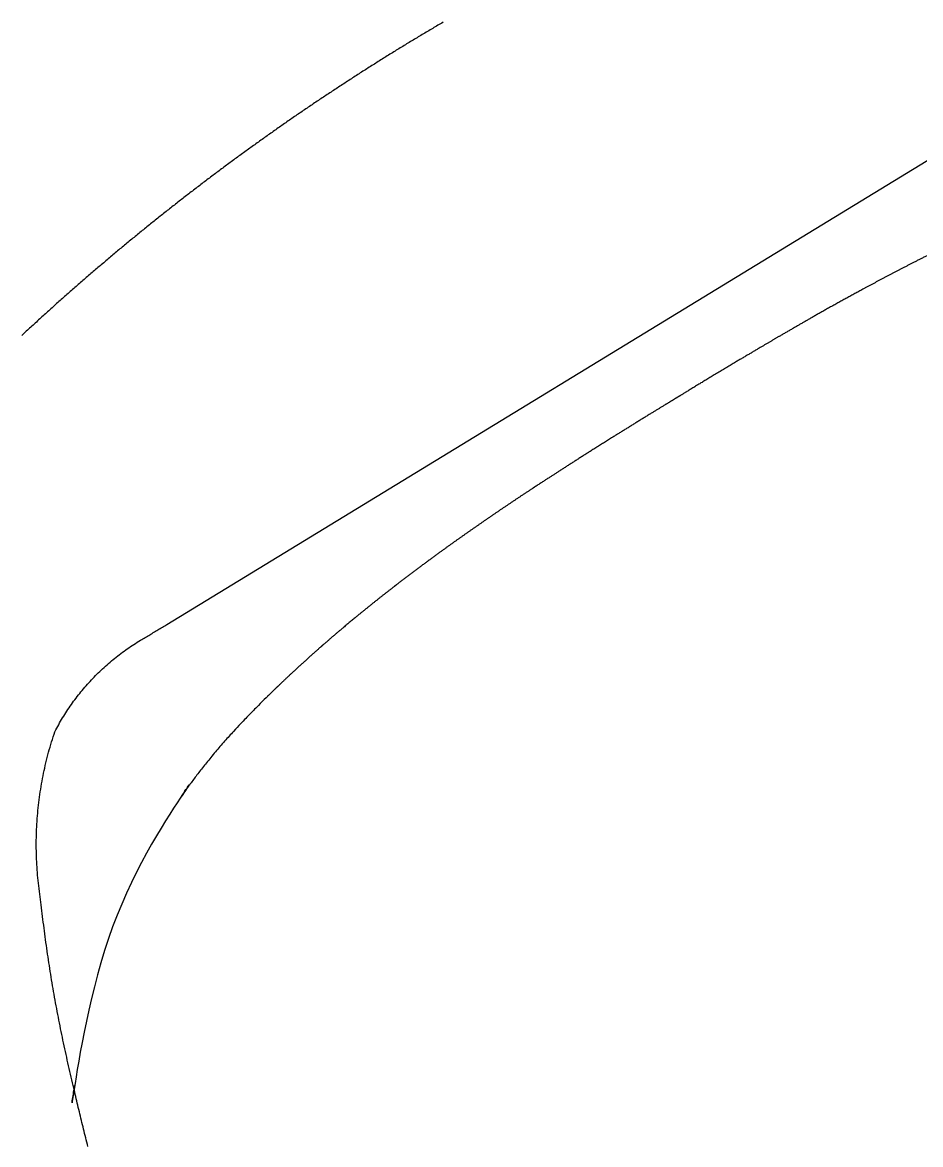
# Model space of a CAD drawing. Header units: inches. Extents: x 1174834 to 1369688, y -175882 to -108740.
# Drawn here: x 1350845.9 to 1351115.2, y -169100.2 to -168763.7 of the extents above; entities that cross this region are included whole.
import ezdxf

# ---------------------------------------------------------------- set-up
doc = ezdxf.new("R2010")
doc.units = ezdxf.units.IN
doc.header["$LTSCALE"] = 500
doc.header["$MEASUREMENT"] = 0
doc.linetypes.add('DASH', pattern=[0.35, 0.25, -0.1])
doc.layers.add('FF-FURN', color=51, linetype='Continuous')

# ---------------------------------------------------------------- blocks, each defined once
blk = doc.blocks.new('A$C48916692')
at = {"color": 3, "linetype": 'DASH', "ltscale": 150}
for points in [[(10244.13, 7283.62), (10244.78, 7283.79), (10245.43, 7283.96), (10246.08, 7284.12), (10246.73, 7284.28), (10247.38, 7284.45), (10248.03, 7284.61), (10248.68, 7284.77), (10249.34, 7284.93), (10249.99, 7285.09), (10250.64, 7285.25), (10251.29, 7285.41), (10251.94, 7285.57), (10252.59, 7285.73), (10253.25, 7285.89), (10253.9, 7286.04), (10254.55, 7286.2), (10255.2, 7286.35), (10255.85, 7286.51), (10256.51, 7286.66), (10257.16, 7286.82), (10257.81, 7286.97), (10258.47, 7287.12), (10259.12, 7287.27), (10259.77, 7287.42), (10260.43, 7287.57), (10261.08, 7287.72), (10261.74, 7287.87), (10262.39, 7288.02), (10263.24, 7288.22), (10264.09, 7288.43), (10264.94, 7288.63), (10265.79, 7288.83), (10266.64, 7289.03), (10267.49, 7289.23), (10268.34, 7289.42), (10269.2, 7289.62), (10270.05, 7289.81), (10270.9, 7290), (10271.76, 7290.19), (10272.61, 7290.38), (10273.46, 7290.56), (10274.32, 7290.75), (10275.17, 7290.93), (10276.03, 7291.11), (10276.88, 7291.29), (10277.74, 7291.47), (10278.6, 7291.64), (10279.45, 7291.82), (10280.31, 7291.99), (10281.17, 7292.16), (10282.02, 7292.33), (10282.88, 7292.49), (10283.74, 7292.66), (10284.6, 7292.82), (10285.46, 7292.98), (10286.32, 7293.14), (10287.18, 7293.3), (10288.04, 7293.45), (10288.9, 7293.61), (10289.76, 7293.76), (10290.62, 7293.91), (10291.48, 7294.06), (10292.34, 7294.21), (10293.2, 7294.35), (10294.07, 7294.5), (10294.93, 7294.64), (10295.79, 7294.78), (10296.65, 7294.92), (10297.52, 7295.05), (10298.38, 7295.19), (10299.25, 7295.32), (10300.11, 7295.45), (10300.97, 7295.58), (10301.84, 7295.71), (10302.7, 7295.83), (10303.57, 7295.96), (10304.43, 7296.08), (10305.3, 7296.2), (10306.17, 7296.32), (10307.03, 7296.44), (10307.9, 7296.55), (10308.77, 7296.67), (10309.63, 7296.78), (10310.5, 7296.89), (10311.37, 7297), (10312.23, 7297.1), (10313.1, 7297.21), (10313.97, 7297.31), (10314.84, 7297.41), (10315.71, 7297.51), (10316.57, 7297.61), (10317.44, 7297.71), (10318.24, 7297.83), (10319.04, 7297.96), (10319.84, 7298.07), (10320.64, 7298.18), (10321.44, 7298.29), (10322.25, 7298.38), (10323.05, 7298.48), (10323.86, 7298.56), (10324.66, 7298.64), (10325.47, 7298.71), (10326.27, 7298.78), (10327.08, 7298.84), (10327.88, 7298.89), (10328.69, 7298.94), (10329.5, 7298.99), (10330.31, 7299.02), (10331.12, 7299.05), (10331.92, 7299.07), (10332.73, 7299.09), (10333.54, 7299.1), (10334.35, 7299.11), (10335.16, 7299.11), (10335.97, 7299.1), (10336.78, 7299.09), (10337.58, 7299.07), (10338.39, 7299.04), (10339.2, 7299.01), (10340.01, 7298.97), (10340.82, 7298.93), (10341.62, 7298.88), (10342.43, 7298.82), (10343.24, 7298.76), (10344.04, 7298.69), (10344.85, 7298.61), (10345.65, 7298.53), (10346.45, 7298.44), (10347.26, 7298.35), (10348.06, 7298.25), (10348.86, 7298.14), (10349.66, 7298.03), (10350.46, 7297.91), (10351.26, 7297.79), (10352.06, 7297.66), (10352.86, 7297.52), (10353.65, 7297.38), (10354.45, 7297.23), (10355.24, 7297.08), (10356.03, 7296.92), (10356.83, 7296.75), (10357.62, 7296.58), (10358.4, 7296.4), (10359.19, 7296.21), (10359.98, 7296.02), (10360.76, 7295.82), (10361.54, 7295.62), (10362.33, 7295.41), (10363.1, 7295.2), (10363.88, 7294.98), (10364.66, 7294.75), (10365.43, 7294.52), (10366.21, 7294.28), (10366.98, 7294.03), (10367.75, 7293.78), (10368.51, 7293.53), (10369.04, 7293.25), (10369.57, 7292.97), (10370.09, 7292.69), (10370.61, 7292.4), (10371.13, 7292.11), (10371.64, 7291.81), (10372.16, 7291.51), (10372.67, 7291.21), (10373.18, 7290.9), (10373.68, 7290.58), (10374.18, 7290.26), (10374.68, 7289.94), (10375.18, 7289.61), (10375.67, 7289.28), (10376.16, 7288.94), (10376.65, 7288.6), (10377.14, 7288.26), (10377.62, 7287.91), (10378.1, 7287.56), (10378.57, 7287.2), (10379.04, 7286.84), (10379.51, 7286.47), (10379.98, 7286.1), (10380.44, 7285.73), (10380.9, 7285.35), (10381.36, 7284.97), (10381.81, 7284.58), (10382.26, 7284.19), (10382.71, 7283.8), (10383.15, 7283.4), (10383.59, 7283), (10384.03, 7282.6), (10384.46, 7282.19), (10384.89, 7281.77), (10385.31, 7281.36), (10385.73, 7280.94), (10386.15, 7280.51), (10386.56, 7280.09), (10386.97, 7279.66), (10387.38, 7279.22), (10387.78, 7278.78), (10388.18, 7278.34), (10388.58, 7277.9), (10388.97, 7277.45), (10389.36, 7277), (10389.74, 7276.54), (10390.12, 7276.08), (10390.49, 7275.62), (10390.87, 7275.16), (10391.23, 7274.69), (10391.6, 7274.22), (10391.95, 7273.74), (10392.31, 7273.27), (10392.66, 7272.79), (10393.01, 7272.3), (10393.35, 7271.82), (10393.69, 7271.33), (10394.02, 7270.83), (10394.35, 7270.34), (10394.67, 7269.84), (10395, 7269.34), (10395.31, 7268.83), (10395.62, 7268.33), (10395.93, 7267.82), (10396.14, 7267.48), (10396.35, 7267.13), (10396.55, 7266.79), (10396.76, 7266.45), (10396.97, 7266.11), (10397.17, 7265.77), (10397.38, 7265.42), (10397.58, 7265.08), (10397.79, 7264.74), (10397.99, 7264.39), (10398.2, 7264.05), (10398.4, 7263.71), (10398.61, 7263.36), (10398.81, 7263.02), (10399.01, 7262.67), (10399.22, 7262.33), (10399.42, 7261.99), (10399.62, 7261.64), (10399.83, 7261.3), (10400.03, 7260.95), (10400.23, 7260.61), (10400.43, 7260.26), (10400.6, 7259.98), (10576.02, 6972.7)], [(10581.23, 7177.15), (10581, 7177.54), (10580.77, 7177.93), (10580.54, 7178.32), (10580.31, 7178.72), (10580.08, 7179.11), (10579.85, 7179.5), (10579.62, 7179.89), (10579.39, 7180.28), (10579.16, 7180.67), (10578.93, 7181.06), (10578.69, 7181.45), (10578.46, 7181.85), (10578.23, 7182.24), (10578, 7182.63), (10577.76, 7183.02), (10577.53, 7183.41), (10577.3, 7183.8), (10577.06, 7184.19), (10576.83, 7184.58), (10576.59, 7184.97), (10576.36, 7185.36), (10576.12, 7185.75), (10575.89, 7186.13), (10575.65, 7186.52), (10575.42, 7186.91), (10575.18, 7187.3), (10574.94, 7187.69), (10574.71, 7188.08), (10574.47, 7188.47), (10574.23, 7188.86), (10574, 7189.24), (10573.76, 7189.63), (10573.52, 7190.02), (10573.28, 7190.41), (10573.05, 7190.79), (10572.81, 7191.18), (10572.57, 7191.57), (10572.33, 7191.96), (10572.09, 7192.34), (10571.85, 7192.73), (10571.61, 7193.12), (10571.37, 7193.5), (10571.13, 7193.89), (10570.89, 7194.28), (10570.65, 7194.66), (10570.41, 7195.05), (10570.17, 7195.43), (10569.93, 7195.82), (10569.68, 7196.21), (10569.44, 7196.59), (10569.2, 7196.98), (10568.96, 7197.36), (10568.71, 7197.75), (10568.47, 7198.13), (10568.23, 7198.52), (10567.98, 7198.9), (10567.74, 7199.29), (10567.5, 7199.67), (10567.25, 7200.05), (10567.01, 7200.44), (10566.76, 7200.82), (10566.52, 7201.21), (10566.27, 7201.59), (10566.03, 7201.97), (10565.78, 7202.36), (10565.54, 7202.74), (10565.29, 7203.12), (10565.04, 7203.51), (10564.8, 7203.89), (10564.55, 7204.27), (10564.3, 7204.65), (10564.05, 7205.04), (10563.81, 7205.42), (10563.56, 7205.8), (10563.31, 7206.18), (10563.06, 7206.56), (10562.81, 7206.94), (10562.56, 7207.33), (10562.31, 7207.71), (10562.06, 7208.09), (10561.81, 7208.47), (10561.56, 7208.85), (10561.31, 7209.23), (10561.06, 7209.61), (10560.81, 7209.99), (10560.56, 7210.37), (10560.31, 7210.75), (10560.06, 7211.13), (10559.81, 7211.51), (10559.56, 7211.89), (10559.3, 7212.27), (10559.05, 7212.65), (10558.8, 7213.03), (10558.54, 7213.41), (10558.29, 7213.79), (10558.04, 7214.17), (10557.78, 7214.54), (10557.53, 7214.92), (10557.28, 7215.3), (10557.02, 7215.68), (10556.77, 7216.06), (10556.51, 7216.43), (10556.26, 7216.81), (10556, 7217.19), (10555.75, 7217.57), (10555.49, 7217.94), (10555.23, 7218.32), (10554.98, 7218.7), (10554.72, 7219.07), (10554.46, 7219.45), (10554.21, 7219.83), (10553.95, 7220.2), (10553.69, 7220.58), (10553.43, 7220.96), (10553.17, 7221.33), (10552.92, 7221.71), (10552.66, 7222.08), (10552.4, 7222.46), (10552.14, 7222.83), (10551.88, 7223.21), (10551.62, 7223.58), (10551.36, 7223.96), (10551.1, 7224.33), (10550.84, 7224.71), (10550.58, 7225.08), (10550.32, 7225.45), (10550.06, 7225.83), (10549.8, 7226.2), (10549.53, 7226.58), (10549.27, 7226.95), (10549.01, 7227.32), (10548.75, 7227.69), (10548.49, 7228.07), (10548.22, 7228.44), (10547.96, 7228.81), (10547.7, 7229.19), (10547.43, 7229.56), (10547.17, 7229.93), (10546.91, 7230.3), (10546.64, 7230.67), (10546.38, 7231.04), (10546.11, 7231.42), (10545.85, 7231.79), (10545.58, 7232.16), (10545.32, 7232.53), (10545.05, 7232.9), (10544.79, 7233.27), (10544.52, 7233.64), (10544.25, 7234.01), (10543.99, 7234.38), (10543.72, 7234.75), (10543.45, 7235.12), (10543.18, 7235.49), (10542.92, 7235.86), (10542.65, 7236.23), (10542.38, 7236.6), (10542.11, 7236.97), (10541.84, 7237.34), (10541.58, 7237.7), (10541.31, 7238.07), (10541.04, 7238.44), (10540.77, 7238.81), (10540.5, 7239.18), (10540.23, 7239.54), (10539.96, 7239.91), (10539.69, 7240.28), (10539.42, 7240.65), (10539.15, 7241.01), (10538.88, 7241.38), (10538.6, 7241.75), (10538.33, 7242.11), (10538.06, 7242.48), (10537.79, 7242.85), (10537.52, 7243.21), (10537.24, 7243.58), (10536.97, 7243.94), (10536.7, 7244.31), (10536.42, 7244.68), (10536.15, 7245.04), (10535.88, 7245.41), (10535.6, 7245.77), (10535.33, 7246.13), (10535.05, 7246.5), (10534.78, 7246.86), (10534.51, 7247.23), (10534.23, 7247.59), (10533.95, 7247.96), (10533.68, 7248.32), (10533.4, 7248.68), (10533.13, 7249.05), (10532.85, 7249.41), (10532.57, 7249.77), (10532.3, 7250.13), (10532.02, 7250.5), (10531.74, 7250.86), (10531.47, 7251.22), (10531.19, 7251.58), (10530.91, 7251.95), (10530.63, 7252.31), (10530.35, 7252.67), (10530.08, 7253.03), (10529.8, 7253.39), (10529.52, 7253.75), (10529.24, 7254.11), (10528.96, 7254.47), (10528.68, 7254.83), (10528.4, 7255.19), (10528.12, 7255.55), (10527.84, 7255.91), (10527.56, 7256.27), (10527.28, 7256.63), (10527, 7256.99), (10526.72, 7257.35), (10526.43, 7257.71), (10526.15, 7258.07), (10525.87, 7258.43), (10525.59, 7258.79), (10525.31, 7259.14), (10525.02, 7259.5), (10524.74, 7259.86), (10524.46, 7260.22), (10524.17, 7260.58), (10523.89, 7260.93), (10523.61, 7261.29), (10523.32, 7261.65), (10523.04, 7262), (10522.75, 7262.36), (10522.47, 7262.72), (10522.18, 7263.07), (10521.9, 7263.43), (10521.61, 7263.79), (10521.33, 7264.14), (10521.04, 7264.5), (10520.75, 7264.85), (10520.47, 7265.21), (10520.18, 7265.56), (10519.9, 7265.92), (10519.61, 7266.27), (10519.32, 7266.63), (10519.03, 7266.98), (10518.75, 7267.33), (10518.46, 7267.69), (10518.17, 7268.04), (10517.88, 7268.4), (10517.59, 7268.75), (10517.3, 7269.1), (10517.02, 7269.45), (10516.73, 7269.81), (10516.44, 7270.16), (10516.15, 7270.51), (10515.86, 7270.86), (10515.57, 7271.22), (10515.28, 7271.57), (10514.99, 7271.92), (10514.7, 7272.27), (10514.4, 7272.62), (10514.11, 7272.97), (10513.82, 7273.32), (10513.53, 7273.68), (10513.24, 7274.03), (10512.95, 7274.38), (10512.65, 7274.73), (10512.36, 7275.08), (10512.07, 7275.43), (10511.78, 7275.78), (10511.48, 7276.12), (10511.19, 7276.47), (10510.9, 7276.82), (10510.6, 7277.17), (10510.31, 7277.52), (10510.01, 7277.87), (10509.72, 7278.22), (10509.42, 7278.56), (10509.13, 7278.91), (10508.83, 7279.26), (10508.54, 7279.61), (10508.24, 7279.95), (10507.95, 7280.3), (10507.65, 7280.65), (10507.36, 7281), (10507.06, 7281.34), (10506.76, 7281.69), (10506.47, 7282.03), (10506.17, 7282.38), (10505.87, 7282.73), (10505.57, 7283.07), (10505.28, 7283.42), (10504.98, 7283.76), (10504.68, 7284.11), (10504.38, 7284.45), (10504.08, 7284.8), (10503.78, 7285.14), (10503.49, 7285.48), (10503.19, 7285.83), (10502.89, 7286.17), (10502.59, 7286.51), (10502.29, 7286.86), (10501.99, 7287.2), (10501.69, 7287.54), (10501.39, 7287.89), (10501.09, 7288.23), (10500.78, 7288.57), (10500.48, 7288.91), (10500.18, 7289.26), (10499.88, 7289.6), (10499.58, 7289.94), (10499.28, 7290.28), (10498.97, 7290.62), (10498.67, 7290.96), (10498.37, 7291.3), (10498.07, 7291.64), (10497.76, 7291.98), (10497.46, 7292.32), (10497.16, 7292.66), (10496.85, 7293), (10496.55, 7293.34), (10496.25, 7293.68), (10495.94, 7294.02), (10495.64, 7294.36), (10495.33, 7294.7), (10495.03, 7295.04), (10494.72, 7295.38), (10494.42, 7295.71), (10494.11, 7296.05), (10493.81, 7296.39), (10493.5, 7296.73), (10493.19, 7297.06), (10492.89, 7297.4), (10492.58, 7297.74), (10492.27, 7298.07), (10491.97, 7298.41), (10491.66, 7298.75), (10491.35, 7299.08), (10491.04, 7299.42), (10490.74, 7299.76), (10490.43, 7300.09), (10490.12, 7300.43), (10489.81, 7300.76), (10489.5, 7301.1), (10489.19, 7301.43), (10488.89, 7301.76), (10488.58, 7302.1), (10488.27, 7302.43), (10487.96, 7302.77), (10487.65, 7303.1), (10487.34, 7303.43)]]:
    blk.add_lwpolyline(points, dxfattribs=at)
blk.add_rational_spline([(10176.76, 7266.85), (10169.87, 7263.65), (10163.92, 7260.9), (10163.92, 7260.9), (10163.92, 7260.9), (10162.17, 7260.06), (10160.38, 7259.2), (10157.38, 7257.74), (10154.24, 7256.19), (10151.09, 7254.64), (10147.79, 7252.97), (10144.49, 7251.31), (10140.97, 7249.51), (10137.45, 7247.71), (10133.7, 7245.75), (10129.95, 7243.8), (10126.08, 7241.75), (10122.21, 7239.7), (10118.19, 7237.54), (10114.16, 7235.39), (10110.02, 7233.13), (10105.87, 7230.88), (10101.57, 7228.52), (10097.26, 7226.16), (10092.81, 7223.69), (10060.31, 7204.45), (10026.68, 7187.26), (10026.28, 7187.04), (10025.93, 7186.86), (10025.16, 7186.45), (10024.5, 7186.1), (10023.84, 7185.76), (10023.05, 7185.35), (10022.27, 7184.94), (10021.44, 7184.52), (10020.62, 7184.1), (10019.17, 7183.36), (10017.71, 7182.62), (10015.82, 7181.68), (10013.93, 7180.74), (10011.95, 7179.76), (10009.97, 7178.79), (10007.62, 7177.65), (10005.27, 7176.51), (10002.94, 7175.39), (10000.63, 7174.28), (9998.49, 7173.27), (9998.48, 7173.26), (9998.47, 7173.26), (9998.14, 7173.1), (9997.7, 7172.9), (9997.26, 7172.7), (9996.8, 7172.49), (9996.78, 7172.48), (9996.76, 7172.47), (9992.01, 7170.2), (9987.24, 7167.98), (9986.1, 7167.25), (9984.94, 7166.5), (9982.66, 7165.03), (9980.48, 7163.61), (9978.31, 7162.19), (9976.8, 7161.2), (9975.29, 7160.21), (9974.25, 7159.53), (9973.21, 7158.84), (9972.23, 7158.19), (9971.24, 7157.54), (9970.26, 7156.88), (9969.28, 7156.22), (9968.31, 7155.56), (9967.33, 7154.9), (9966.36, 7154.23), (9965.4, 7153.55), (9964.29, 7152.77), (9963.18, 7151.99), (9962.11, 7151.21), (9961.05, 7150.44), (9959.73, 7149.47), (9947.82, 7140.33), (9936.99, 7129.93), (9907.9, 7103.52), (9912.28, 7064.47), (9912.28, 7064.47), (9912.28, 7064.47), (9917.22, 7033.36), (9933.25, 7006.24), (9965.51, 6948.74), (9999.47, 6892.22), (10015.16, 6866.21), (10031, 6840.3), (10046.8, 6814.37), (10062.76, 6788.53), (10062.76, 6788.53), (10062.76, 6788.53), (10097.51, 6732.49), (10133.9, 6677.51), (10133.9, 6677.51), (10133.9, 6677.51), (10150.69, 6650.85), (10176.11, 6632.24), (10208.84, 6610.49), (10245.63, 6624.3), (10259.83, 6629.17), (10273.39, 6635.59), (10274.86, 6636.32), (10276.04, 6636.91), (10277.21, 6637.5), (10278.41, 6638.13), (10279.62, 6638.76), (10280.66, 6639.31), (10281.7, 6639.87), (10282.73, 6640.43), (10283.77, 6641), (10284.8, 6641.57), (10285.83, 6642.14), (10286.86, 6642.72), (10287.89, 6643.29), (10288.98, 6643.9), (10290.06, 6644.51), (10291.63, 6645.4), (10293.2, 6646.29), (10295.46, 6647.58), (10297.72, 6648.87), (10300.07, 6650.23), (10301.26, 6650.92), (10302.43, 6651.59), (10302.43, 6651.59), (10302.43, 6651.59), (10306.59, 6654.82), (10310.78, 6658.01), (10310.78, 6658.01), (10310.78, 6658.01), (10310.8, 6658.02), (10310.82, 6658.04), (10311.21, 6658.35), (10311.59, 6658.65), (10311.97, 6658.95), (10312.26, 6659.17), (10312.27, 6659.18), (10312.28, 6659.18), (10314.16, 6660.62), (10316.21, 6662.17), (10318.26, 6663.73), (10320.35, 6665.3), (10322.44, 6666.87), (10324.21, 6668.18), (10325.98, 6669.5), (10327.68, 6670.75), (10329.39, 6672), (10330.71, 6672.96), (10332.03, 6673.92), (10332.78, 6674.45), (10333.53, 6674.99), (10334.25, 6675.51), (10334.98, 6676.02), (10335.59, 6676.45), (10336.2, 6676.88), (10336.91, 6677.38), (10337.24, 6677.6), (10337.61, 6677.86), (10337.61, 6677.86), (10337.61, 6677.86), (10368.27, 6699.91), (10400.24, 6720.02), (10400.24, 6720.02), (10400.24, 6720.02), (10404.47, 6722.86), (10408.54, 6725.6), (10412.61, 6728.35), (10416.51, 6731.01), (10420.4, 6733.67), (10424.17, 6736.26), (10427.93, 6738.85), (10431.51, 6741.36), (10435.1, 6743.86), (10438.56, 6746.31), (10442.01, 6748.75), (10445.22, 6751.05), (10448.43, 6753.36), (10451.42, 6755.54), (10454.41, 6757.71), (10457.23, 6759.8), (10460.04, 6761.89), (10462.71, 6763.89), (10464.3, 6765.09), (10465.84, 6766.26), (10465.84, 6766.26), (10465.84, 6766.26), (10472.11, 6771.15), (10478.29, 6776.16)], [0.999838019035, 0.999887936586, 1, 1, 1, 1, 1, 1, 1, 1, 1, 1, 1, 1, 1, 1, 1, 1, 1, 1, 1, 1, 1, 1, 1, 0.999520795268, 1, 1, 1, 1, 1, 1, 1, 1, 1, 1, 1, 1, 1, 1, 1, 1, 1, 1, 1, 1, 1, 1, 1, 1, 1, 1, 1, 1, 1, 0.999990679768, 1, 1, 1, 1, 1, 1, 1, 1, 1, 1, 1, 1, 1, 1, 1, 1, 1, 1, 1, 1, 1, 1, 1, 0.998450804252, 1, 0.890297029991, 1, 1, 1, 0.982314669022, 1, 0.999889591183, 1, 0.999995732862, 1, 0.999995732859, 1, 1, 1, 0.999889591183, 1, 1, 1, 0.982314669022, 1, 0.890297029991, 1, 0.998450804252, 1, 1, 1, 1, 1, 1, 1, 1, 1, 1, 1, 1, 1, 1, 1, 1, 1, 1, 1, 1, 1, 1, 1, 1, 1, 0.99999067977, 1, 1, 1, 1, 1, 1, 1, 1, 1, 1, 1, 1, 1, 1, 1, 1, 1, 1, 1, 1, 1, 1, 1, 1, 1, 1, 1, 1, 1, 1, 1, 1, 1, 0.999520795267, 1, 1, 1, 1, 1, 1, 1, 1, 1, 1, 1, 1, 1, 1, 1, 1, 1, 1, 1, 1, 1, 1, 1, 1, 1, 0.999864008869, 0.999819535565], degree=2, knots=[218.72272, 218.72272, 218.72272, 219, 219, 220, 220, 221, 221, 222, 222, 223, 223, 224, 224, 225, 225, 226, 226, 227, 227, 228, 228, 229, 229, 230, 230, 231, 231, 232, 232, 233, 233, 234, 234, 235, 235, 236, 236, 237, 237, 238, 238, 239, 239, 240, 240, 241, 241, 242, 242, 243, 243, 244, 244, 245, 245, 246, 246, 247, 247, 248, 248, 249, 249, 250, 250, 251, 251, 252, 252, 253, 253, 254, 254, 255, 255, 256, 256, 257, 257, 258, 258, 259, 259, 260, 260, 261, 261, 262, 262, 263, 263, 264, 264, 265, 265, 266, 266, 267, 267, 268, 268, 269, 269, 270, 270, 271, 271, 272, 272, 273, 273, 274, 274, 275, 275, 276, 276, 277, 277, 278, 278, 279, 279, 280, 280, 281, 281, 282, 282, 283, 283, 284, 284, 285, 285, 286, 286, 287, 287, 288, 288, 289, 289, 290, 290, 291, 291, 292, 292, 293, 293, 294, 294, 295, 295, 296, 296, 297, 297, 298, 298, 299, 299, 300, 300, 301, 301, 302, 302, 303, 303, 304, 304, 305, 305, 306, 306, 307, 307, 308, 308, 309, 309, 310, 310, 311, 311, 312, 312, 312.336485, 312.336485, 312.336485], dxfattribs=at)
at = {"layer": 'FF-FURN', "color": 250, "linetype": 'Continuous'}
blk.add_rational_spline([(10532.92, 6837.48), (10533.65, 6839.14), (10534.3, 6840.71), (10534.3, 6840.71), (10534.3, 6840.71), (10552.06, 6885.94), (10545.72, 6934.11), (10545.22, 6937.62), (10544.69, 6940.62), (10544.16, 6943.62), (10543.36, 6947.43), (10542.56, 6951.25), (10541.56, 6955.03), (10540.57, 6958.82), (10539.92, 6961), (10539.27, 6963.19), (10538.81, 6964.7), (10538.35, 6966.2), (10537.66, 6968.38), (10536.97, 6970.57), (10535.84, 6973.94), (10534.85, 6976.89), (10533.37, 6981.02), (10533.37, 6981.02), (10533.37, 6981.02), (10531.32, 6986.65), (10529.15, 6992.24), (10528.99, 6992.65), (10528.82, 6993.06), (10526.48, 6998.99), (10523.84, 7005.11), (10521.2, 7011.23), (10518.3, 7017.46), (10515.41, 7023.69), (10512.26, 7030.02), (10509.11, 7036.36), (10506.58, 7041.17), (10504.06, 7045.99), (10501.4, 7050.91), (10498.75, 7055.84), (10495.97, 7060.79), (10493.18, 7065.73), (10491.25, 7069.09), (10489.33, 7072.45), (10487.11, 7076.26), (10484.89, 7080.07), (10482.09, 7084.79), (10479.3, 7089.5), (10475.9, 7095.16), (10472.5, 7100.81), (10470.57, 7103.96), (10469.04, 7106.45), (10468.64, 7107.1), (10468.56, 7107.22), (10468.49, 7107.34), (10468.42, 7107.46), (10468.35, 7107.58), (10467.95, 7108.23), (10466.43, 7110.73), (10464.52, 7113.89), (10461.04, 7119.5), (10457.57, 7125.11), (10454.65, 7129.75), (10451.73, 7134.39), (10449.36, 7138.1), (10446.99, 7141.82), (10444.88, 7145.07), (10442.77, 7148.32), (10439.65, 7153.06), (10436.52, 7157.79), (10433.35, 7162.41), (10430.18, 7167.02), (10427.05, 7171.47), (10423.93, 7175.92), (10419.73, 7181.61), (10415.53, 7187.31), (10411.32, 7192.73), (10407.1, 7198.15), (10402.87, 7203.3), (10398.63, 7208.44), (10394.43, 7213.24), (10394.14, 7213.58), (10393.85, 7213.91), (10389.87, 7218.39), (10385.8, 7222.79), (10382.8, 7225.99), (10380.63, 7228.22), (10378.14, 7230.77), (10376.52, 7232.38), (10374.89, 7233.99), (10373.77, 7235.09), (10372.64, 7236.19), (10370.99, 7237.76), (10369.34, 7239.34), (10366.43, 7241.95), (10363.52, 7244.57), (10360.49, 7247.02), (10357.47, 7249.48), (10355.04, 7251.32), (10352.61, 7253.16), (10349.72, 7255.22), (10349.72, 7255.22), (10349.72, 7255.22), (10309.78, 7282.88), (10261.43, 7287.76), (10261.37, 7287.76), (10261.3, 7287.77)], [1, 1, 1, 1, 1, 0.96828063382, 1, 1, 1, 1, 1, 1, 1, 1, 1, 1, 1, 1, 1, 1, 1, 1, 1, 1, 1, 0.999944623926, 1, 1, 1, 1, 1, 1, 1, 1, 1, 1, 1, 1, 1, 1, 1, 1, 1, 1, 1, 1, 1, 1, 1, 1, 1, 1, 1, 1, 1, 1, 1, 1, 1, 1, 1, 1, 1, 1, 1, 1, 1, 1, 1, 1, 1, 1, 1, 1, 1, 1, 1, 1, 1, 1, 1, 1, 1, 0.999944623926, 1, 1, 1, 1, 1, 1, 1, 1, 1, 1, 1, 1, 1, 1, 1, 1, 1, 1, 1, 0.96828063382, 1, 1, 1], degree=2, knots=[150.252666, 150.252666, 150.252666, 151, 151, 152, 152, 153, 153, 154, 154, 155, 155, 156, 156, 157, 157, 158, 158, 159, 159, 160, 160, 161, 161, 162, 162, 163, 163, 164, 164, 165, 165, 166, 166, 167, 167, 168, 168, 169, 169, 170, 170, 171, 171, 172, 172, 173, 173, 174, 174, 175, 175, 176, 176, 177, 177, 178, 178, 179, 179, 180, 180, 181, 181, 182, 182, 183, 183, 184, 184, 185, 185, 186, 186, 187, 187, 188, 188, 189, 189, 190, 190, 191, 191, 192, 192, 193, 193, 194, 194, 195, 195, 196, 196, 197, 197, 198, 198, 199, 199, 200, 200, 201, 201, 202, 202, 202.028004, 202.028004, 202.028004], dxfattribs=at)

msp = doc.modelspace()

# ---------------------------------------------------------------- block references
at = {"color": 3, "rotation": 90.00000000000001}
msp.add_blockref('A$C48916692', (1358149.2, -179344.91), dxfattribs=at)

doc.saveas('drawing.dxf')
